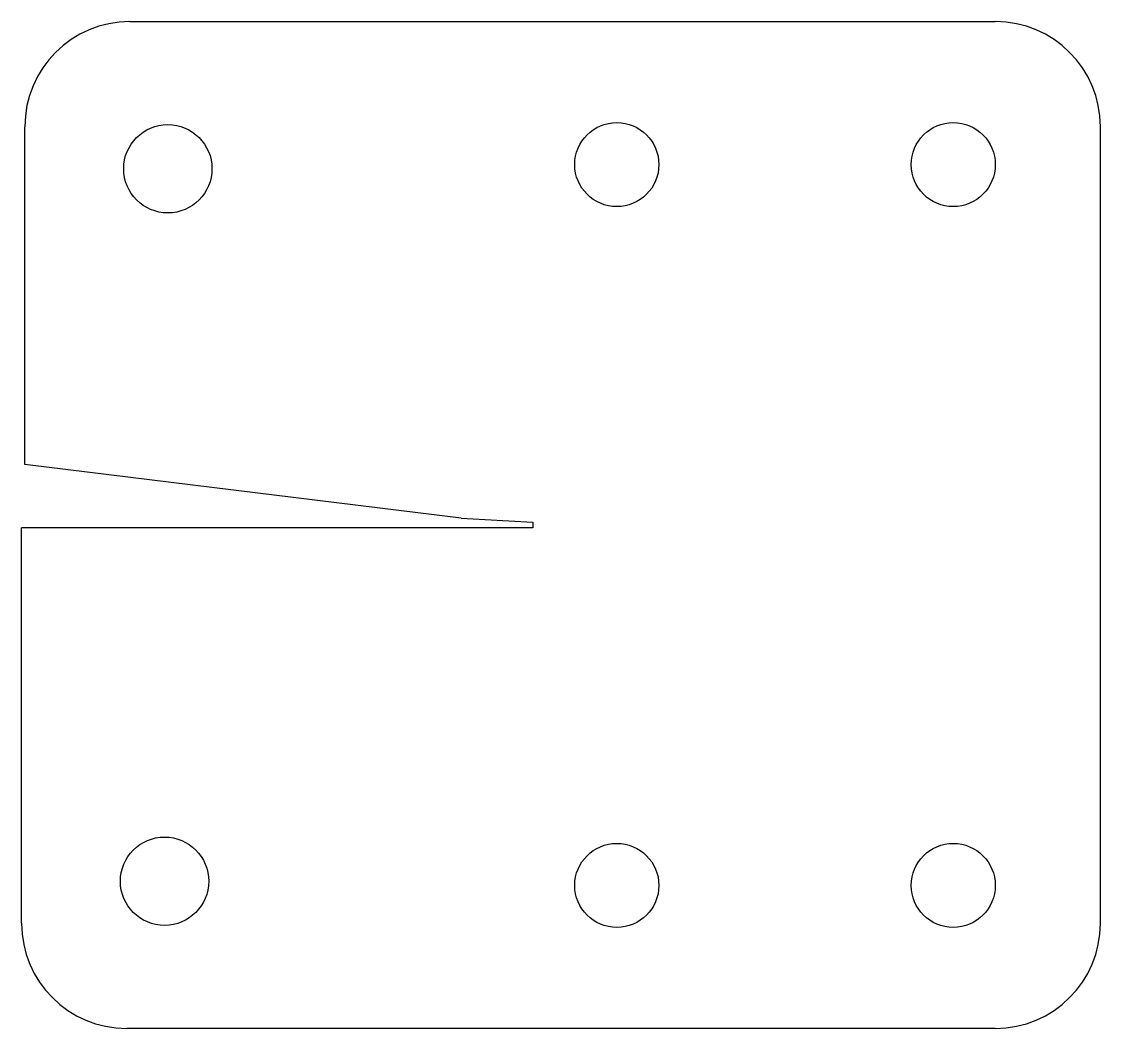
# Model space of a CAD drawing. Header units: millimetres. Extents: x -37.8 to 13.5, y -23.9 to 24.
import ezdxf

# ---------------------------------------------------------------- set-up
doc = ezdxf.new("R2010")
doc.units = ezdxf.units.MM

msp = doc.modelspace()

# ---------------------------------------------------------------- linework, layer by layer
at = {"color": 7, "linetype": 'Continuous', "lineweight": 25}
for p, q in [((-32.653, 24), (8.5, 24)), ((-37.653, 2.933), (-37.653, 19)), ((13.5, -18.886), (13.5, 19)), ((-16.909, 0.386), (-37.653, 2.933)), ((-16.909, 0.386), (-13.5, 0.19)), ((-13.5, 0.19), (-13.5, -0.076)), ((-37.809, -18.886), (-37.809, -0.076)), ((-13.5, -0.076), (-37.809, -0.076)), ((8.5, -23.886), (-32.809, -23.886))]:
    msp.add_line(p, q, dxfattribs=at)
for centre, radius in [((-30.853, 17), 2.1), ((-9.5, 17.2), 2), ((6.5, 17.2), 2), ((-31.009, -16.886), 2.1), ((-9.5, -17.086), 2), ((6.5, -17.086), 2)]:
    msp.add_circle(centre, radius, dxfattribs=at)
for centre, start, end in [((-32.653, 19), 90, 180), ((8.5, 19), 0, 90), ((-32.809, -18.886), 180, 270), ((8.5, -18.886), 270, 0)]:
    msp.add_arc(centre, 5, start, end, dxfattribs=at)

doc.saveas('drawing.dxf')
